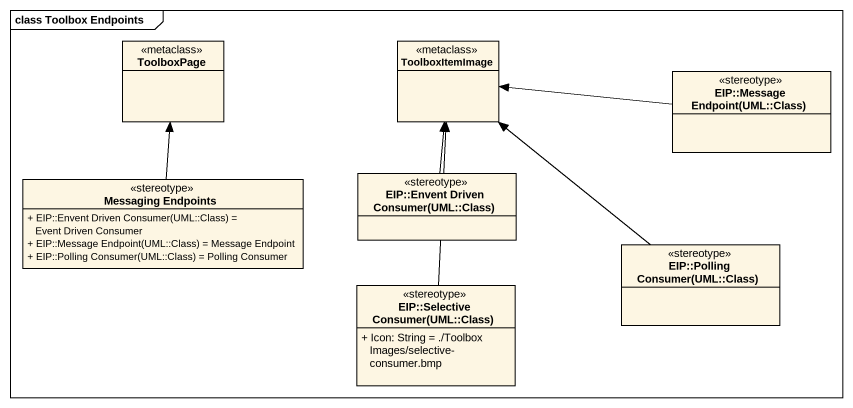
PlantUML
@startuml
mainframe class Toolbox Endpoints
hide circle
hide empty members
skinparam classAttributeIconSize 0
class ToolboxPage <<metaclass>>
class ToolboxItemImage <<metaclass>>
class "EIP::Message Endpoint(UML::Class)" as EIP_Message_Endpoint_UML <<stereotype>>
class "Messaging Endpoints" as Messaging_Endpoints <<stereotype>> {
  {field} + EIP::Envent Driven Consumer(UML::Class) = Event Driven Consumer
  {field} + EIP::Message Endpoint(UML::Class) = Message Endpoint
  {field} + EIP::Polling Consumer(UML::Class) = Polling Consumer
}
class "EIP::Envent Driven Consumer(UML::Class)" as EIP_Envent_Driven_Consumer <<stereotype>>
class "EIP::Polling Consumer(UML::Class)" as EIP_Polling_Consumer_UML <<stereotype>>
class "EIP::Selective Consumer(UML::Class)" as EIP_Selective_Consumer_UML <<stereotype>> {
  + Icon: String = ./Toolbox Images/selective-consumer.bmp
}
EIP_Message_Endpoint_UML -left-> ToolboxItemImage
Messaging_Endpoints -up-> ToolboxPage
EIP_Envent_Driven_Consumer -up-> ToolboxItemImage
EIP_Polling_Consumer_UML -up-> ToolboxItemImage
EIP_Selective_Consumer_UML -up-> ToolboxItemImage
@enduml
